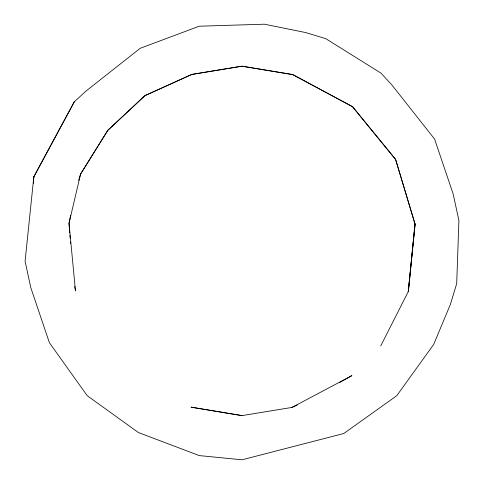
<?xml version="1.0" encoding="UTF-8"?>
<svg xmlns="http://www.w3.org/2000/svg" width="484" height="484" viewBox="0 0 484 484"><rect width="100%" height="100%" fill="white"/><g stroke="black" fill="none" stroke-linecap="round" stroke-linejoin="round"><path stroke-width="0.73" d="M33.487 183.327L33.644 177.283L74.264 101.882L85.868 91.155L140.233 48.279L199.293 26.203L264.397 24.2L305.61 32.543L325.768 38.66L381.011 73.163L391.738 84.767L434.62 139.126L453.248 194.272L458.905 220.589L456.696 283.6L450.356 304.509L433.634 344.517L396.789 395.682L343.767 433.519L242 459.8L199.293 455.595L138.382 432.527L87.211 395.682L49.38 342.666L30.752 287.526L25.095 261.209L33.838 176.654L74.264 101.882M33.771 178.917L33.838 176.654M380.745 345.903L408.375 291.38L415.03 223.868L395.591 159.417L352.31 106.504L292.481 74.518L242 66.187L192.051 74.361L144.94 95.632L107.944 130.178L80.592 174.04L78.644 180.447M408.224 291.888L415.03 223.868M408.375 291.38L415.084 224.394L395.591 159.417L352.721 106.843L292.995 74.675L242 66.187L191.537 74.512L144.94 95.632L107.605 130.589L80.592 174.04L69.024 223.312L69.744 232.973M70.64 215.271L69.024 223.312L75.462 290.848L74.748 286.413M339.405 382.632L351.88 375.644L291.949 407.437L242 415.605L192.263 407.395M291.949 407.437L297.267 405.054M242 415.605L191.011 407.117L191.519 407.274M69.914 235.206L70.132 238.176M70.41 241.897L70.519 243.379"/></g></svg>
